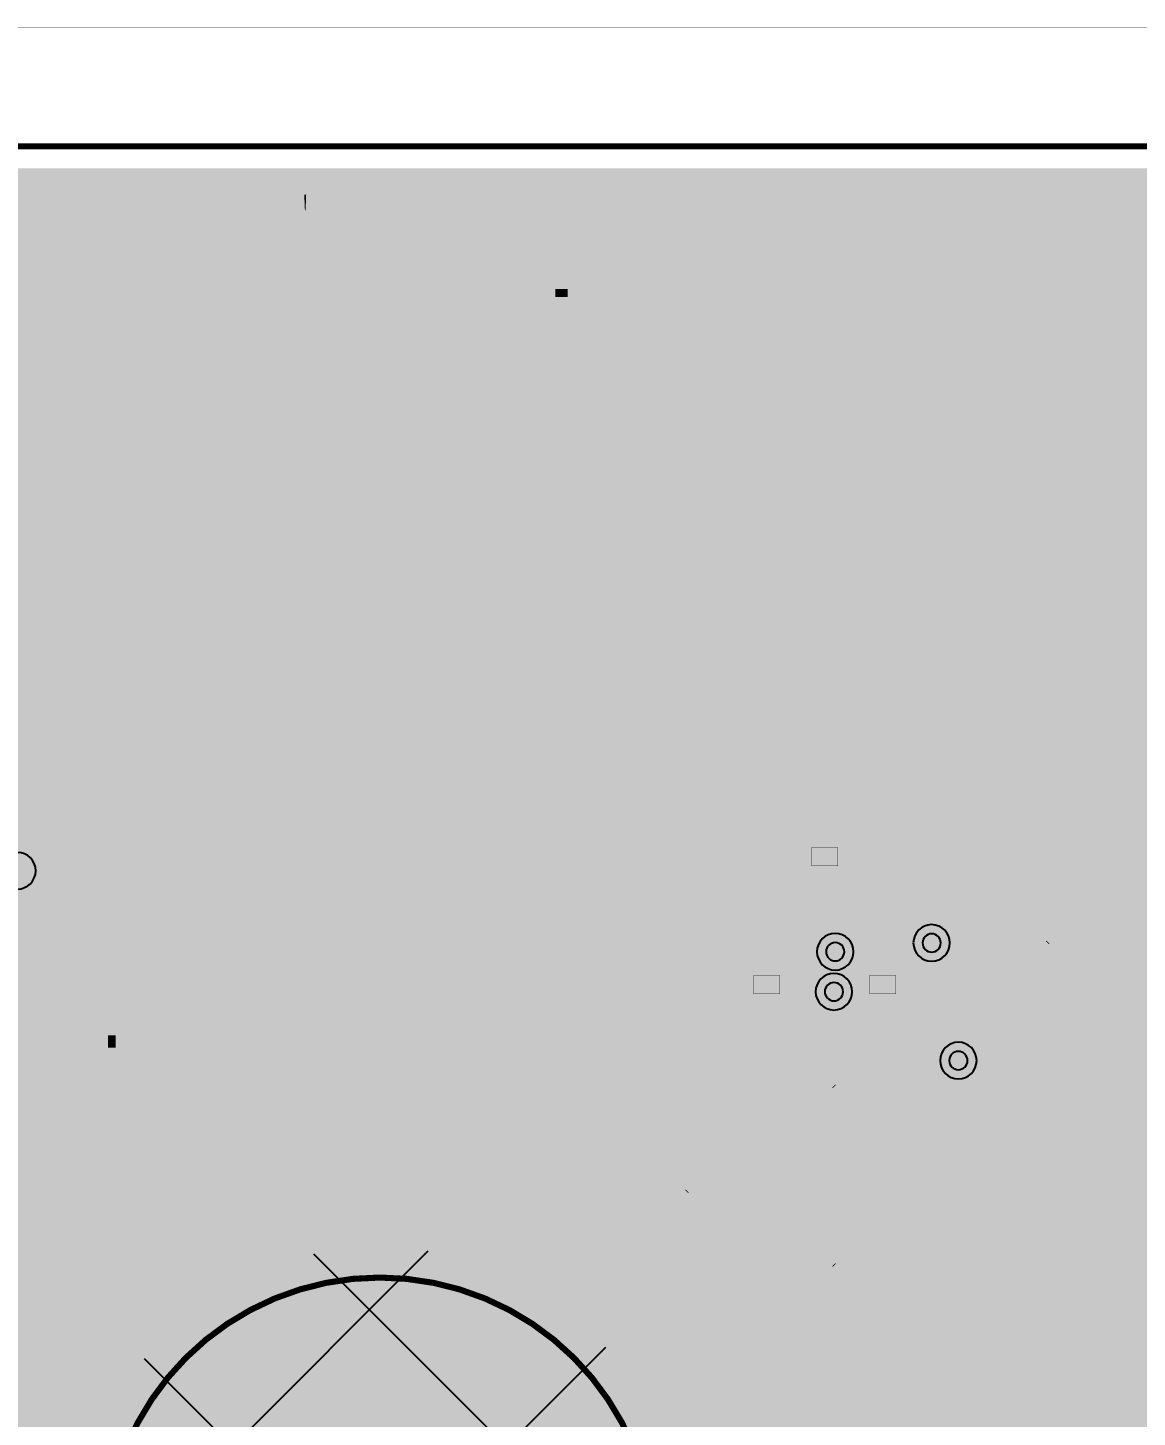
# Model space of a CAD drawing. Header units: millimetres. Extents: x -2 to 135, y -2 to 106.
# Drawn here: x 43.79 to 61.98, y 79.06 to 101.84 of the extents above; entities that cross this region are included whole.
import ezdxf

# ---------------------------------------------------------------- set-up
doc = ezdxf.new("R2010")
doc.units = ezdxf.units.MM
doc.header["$MEASUREMENT"] = 0
for name, color, linetype, true_color in [('Board-Outline-Layer', 7, 'Continuous', 0xff00ff), ('Bottom-Layer', 7, 'Continuous', 0x0000ff), ('Bottom-Paste-Mask-Layer', 7, 'Continuous', 0x800000), ('Bottom-Solder-Mask-Layer', 7, 'Continuous', 0xaa00ff), ('Custom2', 7, 'Continuous', 0x6969e9), ('Document-Layer', 7, 'Continuous', 0x6464ff), ('Hole-Layer', 7, 'Continuous', 0x222222), ('Multi-Layer', 7, 'Continuous', 0xc0c0c0), ('Pin-Soldering-Layer', 7, 'Continuous', 0xcc9999), ('Top-Layer', 7, 'Continuous', 0xff0000), ('Top-Paste-Mask-Layer', 7, 'Continuous', 0x808080), ('Top-Silkscreen-Layer', 7, 'Continuous', 0xffcc00), ('Top-Solder-Mask-Layer', 7, 'Continuous', 0x800080)]:
    doc.layers.add(name, color=color, linetype=linetype, true_color=true_color)

msp = doc.modelspace()

# ---------------------------------------------------------------- hatches: boundary and pattern name
at = {"layer": 'Bottom-Layer'}
for points in [[(126.424, 0.358), (41.676, 0.358), (42.32, 1.129), (42.801, 2.011), (43.099, 2.97), (43.204, 3.969), (43.111, 4.969), (42.825, 5.932), (42.355, 6.82), (41.72, 7.598), (40.945, 8.237), (40.06, 8.713), (39.1, 9.005), (38.1, 9.104), (37.101, 9.005), (36.14, 8.713), (35.255, 8.237), (34.48, 7.598), (33.845, 6.82), (33.376, 5.932), (33.089, 4.969), (32.996, 3.969), (33.101, 2.97), (33.399, 2.011), (33.88, 1.129), (34.524, 0.358), (0.358, 0.358), (0.358, 99.542), (34.524, 99.542), (33.88, 98.771), (33.399, 97.889), (33.101, 96.93), (32.996, 95.931), (33.089, 94.931), (33.376, 93.968), (33.845, 93.081), (34.48, 92.302), (35.255, 91.663), (36.14, 91.188), (37.101, 90.895), (38.1, 90.796), (39.1, 90.895), (40.06, 91.188), (40.945, 91.663), (41.72, 92.302), (42.355, 93.081), (42.825, 93.968), (43.111, 94.931), (43.204, 95.931), (43.099, 96.93), (42.801, 97.889), (42.32, 98.771), (41.676, 99.542), (126.424, 99.542), (125.779, 98.77), (125.298, 97.886), (125, 96.924), (124.896, 95.923), (124.991, 94.922), (125.28, 93.958), (125.753, 93.069), (126.391, 92.291), (127.169, 91.653), (128.058, 91.18), (129.022, 90.891), (130.023, 90.796), (131.024, 90.9), (131.986, 91.198), (132.87, 91.679), (133.642, 92.324), (133.642, 7.576), (132.87, 8.221), (131.986, 8.702), (131.025, 9), (130.024, 9.104), (129.022, 9.009), (128.058, 8.72), (127.169, 8.247), (126.391, 7.609), (125.753, 6.831), (125.28, 5.943), (124.991, 4.979), (124.896, 3.977), (125, 2.976), (125.298, 2.015), (125.779, 1.131)], [(55.429, 95.658), (55.429, 96.158), (55.345, 96.582), (55.105, 96.942), (54.745, 97.182), (54.321, 97.266), (53.897, 97.182), (53.537, 96.942), (53.297, 96.582), (53.213, 96.158), (53.213, 95.658), (53.297, 95.234), (53.537, 94.875), (53.897, 94.634), (54.321, 94.55), (54.745, 94.634), (55.105, 94.875), (55.345, 95.234)], [(56.111, 97.266), (55.932, 97.218), (55.801, 97.087), (55.753, 96.908), (55.753, 94.908), (55.801, 94.729), (55.932, 94.598), (56.111, 94.55), (57.611, 94.55), (57.79, 94.598), (57.921, 94.729), (57.969, 94.908), (57.969, 96.908), (57.921, 97.087), (57.79, 97.218), (57.611, 97.266)], [(51.031, 96.158), (51.105, 96.484), (51.313, 96.744), (51.614, 96.889), (51.948, 96.889), (52.249, 96.744), (52.457, 96.484), (52.531, 96.158), (52.531, 95.658), (52.457, 95.333), (52.249, 95.072), (51.948, 94.927), (51.614, 94.927), (51.313, 95.072), (51.105, 95.333), (51.031, 95.658)], [(53.571, 96.158), (53.645, 96.484), (53.853, 96.744), (54.154, 96.889), (54.488, 96.889), (54.789, 96.744), (54.997, 96.484), (55.071, 96.158), (55.071, 95.658), (54.997, 95.333), (54.789, 95.072), (54.488, 94.927), (54.154, 94.927), (53.853, 95.072), (53.645, 95.333), (53.571, 95.658)], [(57.611, 96.908), (57.611, 94.908), (56.111, 94.908), (56.111, 96.908)], [(57.989, 36.654), (57.718, 36.267), (57.596, 35.812), (57.637, 35.342), (57.837, 34.914), (58.17, 34.581), (58.598, 34.382), (59.067, 34.34), (59.523, 34.463), (59.909, 34.733), (61.439, 36.263), (61.655, 36.544), (61.791, 36.872), (61.837, 37.223), (61.837, 82.103), (72.925, 93.19), (85.315, 93.19), (86.589, 91.916), (86.589, 91.452), (86.656, 91.032), (86.849, 90.654), (87.149, 90.353), (87.528, 90.16), (87.947, 90.094), (90.717, 90.094), (91.182, 90.176), (91.59, 90.412), (91.894, 90.773), (92.055, 91.216), (92.055, 91.688), (91.894, 92.131), (91.59, 92.492), (91.182, 92.728), (90.717, 92.81), (89.264, 92.81), (89.129, 93.149), (88.908, 93.439), (86.838, 95.509), (86.557, 95.725), (86.229, 95.86), (85.878, 95.906), (72.362, 95.906), (72.011, 95.86), (71.683, 95.725), (71.402, 95.509), (59.519, 83.626), (59.303, 83.344), (59.167, 83.017), (59.121, 82.665), (59.121, 37.786)], [(3.56, 74.657), (3.514, 74.613), (3.468, 74.575), (3.422, 74.541), (3.377, 74.513), (3.335, 74.491), (3.299, 74.478), (3.271, 74.471), (3.236, 74.468), (2.751, 74.468), (2.327, 74.384), (1.968, 74.143), (1.727, 73.784), (1.643, 73.36), (1.727, 72.936), (1.968, 72.576), (2.327, 72.336), (2.751, 72.252), (3.242, 72.252), (3.247, 72.251), (4.69, 70.809), (4.756, 70.493), (4.964, 70.247), (5.264, 70.129), (5.584, 70.168), (5.848, 70.354), (5.991, 70.644), (5.979, 70.966), (5.816, 71.244), (5.781, 71.292), (5.742, 71.336), (4.402, 72.676), (4.367, 72.715), (4.34, 72.755), (4.317, 72.801), (4.299, 72.849), (4.288, 72.893), (4.283, 72.937), (4.283, 72.944), (4.285, 72.954), (4.286, 72.961), (4.29, 72.975), (4.357, 73.289), (4.331, 73.61), (4.326, 73.644), (4.326, 73.68), (4.333, 73.73), (4.347, 73.786), (4.367, 73.842), (4.39, 73.89), (4.411, 73.925), (4.436, 73.955), (5.691, 75.21), (5.812, 75.391), (5.854, 75.604), (5.854, 79.205), (5.951, 79.482), (5.917, 79.773), (5.76, 80.021), (6.349, 79.846), (6.882, 79.54), (7.329, 79.119), (7.668, 78.606), (7.878, 78.028), (7.949, 77.418), (7.949, 72.242), (7.855, 71.311), (7.576, 70.419), (7.124, 69.6), (3.809, 69.6), (3.487, 69.537), (3.212, 69.358), (2.849, 69.111), (2.437, 68.957), (2.001, 68.905), (1.822, 68.857), (1.691, 68.726), (1.643, 68.547), (1.643, 67.047), (1.691, 66.868), (1.822, 66.737), (2.001, 66.689), (4.001, 66.689), (4.18, 66.737), (4.311, 66.868), (4.359, 67.047), (4.359, 67.166), (4.374, 67.526), (4.419, 67.884), (28.101, 67.884), (28.473, 67.165), (28.688, 66.384), (28.535, 66.063), (28.491, 65.709), (28.562, 65.36), (28.74, 65.051), (28.74, 60.928), (21.868, 54.055), (21.555, 53.976), (21.277, 53.81), (20.14, 53.81), (19.811, 53.996), (19.439, 54.06), (19.066, 53.996), (18.737, 53.81), (17.6, 53.81), (17.236, 54.008), (16.824, 54.058), (16.424, 53.954), (16.089, 53.709), (15.868, 53.359), (15.79, 52.952), (15.868, 52.545), (16.089, 52.195), (16.424, 51.951), (16.824, 51.847), (17.236, 51.897), (17.6, 52.094), (18.737, 52.094), (19.066, 51.909), (19.439, 51.844), (19.811, 51.909), (20.14, 52.094), (21.277, 52.094), (21.624, 51.902), (22.016, 51.845), (22.403, 51.928), (22.736, 52.143), (22.972, 52.461), (23.081, 52.841), (23.438, 53.198), (23.422, 52.792), (23.553, 52.408), (23.814, 52.097), (24.17, 51.9), (24.572, 51.845), (24.967, 51.939), (25.302, 52.169), (25.532, 52.504), (25.625, 52.899), (25.57, 53.301), (25.374, 53.657), (25.063, 53.918), (24.678, 54.049), (24.273, 54.033), (30.205, 59.965), (30.391, 60.244), (30.457, 60.572), (30.457, 65.051), (30.661, 65.437), (30.7, 65.871), (31.222, 66.273), (31.81, 66.571), (32.443, 66.753), (33.099, 66.815), (54.378, 66.815), (55.309, 66.721), (56.201, 66.442), (57.02, 65.99), (57.02, 38.295), (57.105, 37.922), (57.343, 37.624), (57.687, 37.458), (58.069, 37.458), (58.413, 37.624), (58.651, 37.922), (58.736, 38.295), (58.736, 83.381), (59.509, 84.154), (59.615, 84.221), (59.709, 84.302), (65.88, 90.473), (66.083, 90.797), (66.126, 91.176), (66, 91.537), (65.73, 91.807), (65.369, 91.933), (64.99, 91.89), (64.666, 91.687), (58.644, 85.665), (58.539, 85.598), (58.444, 85.516), (57.271, 84.343), (57.085, 84.065), (57.02, 83.736), (57.02, 69.356), (56.201, 68.904), (55.309, 68.625), (54.378, 68.531), (32.806, 68.531), (31.527, 68.629), (30.278, 68.918), (29.088, 69.394), (28.827, 69.547), (28.53, 69.6), (10.491, 69.6), (10.039, 70.419), (9.76, 71.311), (9.666, 72.242), (9.666, 77.441), (9.765, 78.157), (10.054, 78.82), (10.512, 79.379), (11.105, 79.793), (11.787, 80.031), (12.163, 79.95), (12.528, 79.833), (12.59, 79.815), (12.654, 79.809), (14.654, 79.809), (14.833, 79.857), (14.965, 79.989), (15.012, 80.168), (15.012, 81.668), (14.965, 81.847), (14.833, 81.978), (14.654, 82.026), (12.654, 82.026), (12.601, 82.022), (12.549, 82.01), (12.185, 81.913), (11.815, 81.846), (11.125, 82.079), (10.524, 82.492), (10.06, 83.053), (9.766, 83.719), (9.666, 84.441), (9.666, 88.346), (9.6, 88.674), (9.414, 88.952), (4.806, 93.561), (4.562, 93.976), (4.411, 94.434), (4.359, 94.913), (4.311, 95.092), (4.18, 95.223), (4.001, 95.271), (2.001, 95.271), (1.822, 95.223), (1.691, 95.092), (1.643, 94.913), (1.643, 93.413), (1.691, 93.234), (1.822, 93.103), (2.001, 93.055), (2.597, 92.972), (3.149, 92.731), (2.751, 92.731), (2.327, 92.647), (1.968, 92.407), (1.727, 92.047), (1.643, 91.623), (1.727, 91.199), (1.968, 90.839), (2.327, 90.599), (2.751, 90.515), (3.251, 90.515), (3.666, 90.595), (4.02, 90.825), (4.263, 91.17), (4.359, 91.581), (7.949, 87.99), (7.949, 84.418), (7.863, 83.749), (7.611, 83.123), (7.208, 82.582), (6.681, 82.161), (6.064, 81.887), (5.398, 81.778), (4.758, 81.858), (4.145, 82.058), (4.074, 82.08), (4.001, 82.088), (2.001, 82.088), (1.822, 82.04), (1.691, 81.909), (1.643, 81.73), (1.643, 80.23), (1.691, 80.051), (1.822, 79.92), (2.001, 79.872), (4.001, 79.872), (4.046, 79.875), (4.09, 79.883), (4.459, 79.964), (4.832, 80.021), (4.676, 79.773), (4.642, 79.482), (4.738, 79.205), (4.738, 75.835), (4.138, 75.235), (4.318, 75.599), (4.354, 76.004), (4.242, 76.395), (3.997, 76.72), (3.651, 76.933), (3.251, 77.008), (2.751, 77.008), (2.327, 76.924), (1.968, 76.683), (1.727, 76.324), (1.643, 75.9), (1.727, 75.476), (1.968, 75.116), (2.327, 74.876), (2.751, 74.792), (3.251, 74.792), (3.602, 74.849), (3.916, 75.013)], [(45.76, 88.432), (47.76, 88.432), (47.939, 88.48), (48.07, 88.611), (48.118, 88.79), (48.118, 90.29), (48.07, 90.469), (47.939, 90.6), (47.76, 90.648), (45.76, 90.648), (45.581, 90.6), (45.45, 90.469), (45.402, 90.29), (45.402, 88.79), (45.45, 88.611), (45.581, 88.48)], [(45.76, 90.29), (47.76, 90.29), (47.76, 88.79), (45.76, 88.79)], [(47.01, 88.108), (46.51, 88.108), (46.086, 88.024), (45.726, 87.784), (45.486, 87.424), (45.402, 87), (45.486, 86.576), (45.726, 86.217), (46.086, 85.976), (46.51, 85.892), (47.01, 85.892), (47.434, 85.976), (47.794, 86.217), (48.034, 86.576), (48.118, 87), (48.034, 87.424), (47.794, 87.784), (47.434, 88.024)], [(46.51, 86.25), (46.185, 86.325), (45.924, 86.533), (45.779, 86.833), (45.779, 87.167), (45.924, 87.468), (46.185, 87.676), (46.51, 87.75), (47.01, 87.75), (47.335, 87.676), (47.596, 87.468), (47.741, 87.167), (47.741, 86.833), (47.596, 86.533), (47.335, 86.325), (47.01, 86.25)], [(46.51, 83.71), (46.185, 83.784), (45.924, 83.993), (45.779, 84.293), (45.779, 84.627), (45.924, 84.928), (46.185, 85.136), (46.51, 85.21), (47.01, 85.21), (47.335, 85.136), (47.596, 84.928), (47.741, 84.627), (47.741, 84.293), (47.596, 83.993), (47.335, 83.784), (47.01, 83.71)], [(54.669, 76.851), (54.571, 77.847), (54.281, 78.804), (53.809, 79.687), (53.174, 80.46), (52.401, 81.095), (51.518, 81.567), (50.561, 81.857), (49.565, 81.955), (48.569, 81.857), (47.612, 81.567), (46.729, 81.095), (45.956, 80.46), (45.321, 79.687), (44.849, 78.804), (44.559, 77.847), (44.461, 76.851), (44.559, 75.855), (44.849, 74.898), (45.321, 74.015), (45.956, 73.242), (46.729, 72.607), (47.612, 72.135), (48.569, 71.845), (49.565, 71.747), (50.561, 71.845), (51.518, 72.135), (52.401, 72.607), (53.174, 73.242), (53.809, 74.015), (54.281, 74.898), (54.571, 75.855)]]:
    msp.add_hatch(color=256, dxfattribs=at).paths.add_polyline_path(points)
at = {"layer": 'Bottom-Paste-Mask-Layer'}
for points in [[(51.031, 96.158), (51.105, 96.484), (51.313, 96.744), (51.614, 96.889), (51.948, 96.889), (52.249, 96.744), (52.457, 96.484), (52.531, 96.158), (52.531, 95.658), (52.457, 95.333), (52.249, 95.072), (51.948, 94.927), (51.614, 94.927), (51.313, 95.072), (51.105, 95.333), (51.031, 95.658)], [(53.571, 96.158), (53.645, 96.484), (53.853, 96.744), (54.154, 96.889), (54.488, 96.889), (54.789, 96.744), (54.997, 96.484), (55.071, 96.158), (55.071, 95.658), (54.997, 95.333), (54.789, 95.072), (54.488, 94.927), (54.154, 94.927), (53.853, 95.072), (53.645, 95.333), (53.571, 95.658)], [(57.611, 96.908), (57.611, 94.908), (56.111, 94.908), (56.111, 96.908)], [(45.76, 90.29), (47.76, 90.29), (47.76, 88.79), (45.76, 88.79)], [(46.51, 86.25), (46.185, 86.325), (45.924, 86.533), (45.779, 86.833), (45.779, 87.167), (45.924, 87.468), (46.185, 87.676), (46.51, 87.75), (47.01, 87.75), (47.335, 87.676), (47.596, 87.468), (47.741, 87.167), (47.741, 86.833), (47.596, 86.533), (47.335, 86.325), (47.01, 86.25)], [(46.51, 83.71), (46.185, 83.784), (45.924, 83.993), (45.779, 84.293), (45.779, 84.627), (45.924, 84.928), (46.185, 85.136), (46.51, 85.21), (47.01, 85.21), (47.335, 85.136), (47.596, 84.928), (47.741, 84.627), (47.741, 84.293), (47.596, 83.993), (47.335, 83.784), (47.01, 83.71)]]:
    msp.add_hatch(color=256, dxfattribs=at).paths.add_polyline_path(points)
at = {"layer": 'Bottom-Solder-Mask-Layer'}
for points in [[(50.98, 96.158), (51.059, 96.506), (51.282, 96.784), (51.603, 96.939), (51.959, 96.939), (52.28, 96.784), (52.503, 96.506), (52.582, 96.158), (52.582, 95.658), (52.503, 95.311), (52.28, 95.032), (51.959, 94.877), (51.603, 94.877), (51.282, 95.032), (51.059, 95.311), (50.98, 95.658)], [(53.52, 96.158), (53.599, 96.506), (53.822, 96.784), (54.143, 96.939), (54.499, 96.939), (54.82, 96.784), (55.043, 96.506), (55.122, 96.158), (55.122, 95.658), (55.043, 95.311), (54.82, 95.032), (54.499, 94.877), (54.143, 94.877), (53.822, 95.032), (53.599, 95.311), (53.52, 95.658)], [(57.662, 96.959), (57.662, 94.857), (56.06, 94.857), (56.06, 96.959)], [(45.709, 90.341), (47.811, 90.341), (47.811, 88.739), (45.709, 88.739)], [(46.51, 86.199), (46.162, 86.279), (45.884, 86.501), (45.729, 86.822), (45.729, 87.178), (45.884, 87.5), (46.162, 87.722), (46.51, 87.801), (47.01, 87.801), (47.357, 87.722), (47.636, 87.5), (47.791, 87.178), (47.791, 86.822), (47.636, 86.501), (47.357, 86.279), (47.01, 86.199)], [(46.51, 83.659), (46.162, 83.739), (45.884, 83.961), (45.729, 84.282), (45.729, 84.638), (45.884, 84.96), (46.162, 85.182), (46.51, 85.261), (47.01, 85.261), (47.357, 85.182), (47.636, 84.96), (47.791, 84.638), (47.791, 84.282), (47.636, 83.961), (47.357, 83.739), (47.01, 83.659)]]:
    msp.add_hatch(color=256, dxfattribs=at).paths.add_polyline_path(points)
at = {"layer": 'Hole-Layer'}
for points in [[(51.331, 95.908, 1), (52.231, 95.908, 1)], [(53.871, 95.908, 1), (54.771, 95.908, 1)], [(56.411, 95.908, 1), (57.311, 95.908, 1)], [(46.31, 89.54, 1), (47.21, 89.54, 1)], [(46.31, 87, 1), (47.21, 87, 1)], [(46.31, 84.46, 1), (47.21, 84.46, 1)]]:
    msp.add_hatch(color=256, dxfattribs=at).paths.add_polyline_path(points)
at = {"layer": 'Multi-Layer'}
for points in [[(51.031, 96.158), (51.105, 96.484), (51.313, 96.744), (51.614, 96.889), (51.948, 96.889), (52.249, 96.744), (52.457, 96.484), (52.531, 96.158), (52.531, 95.658), (52.457, 95.333), (52.249, 95.072), (51.948, 94.927), (51.614, 94.927), (51.313, 95.072), (51.105, 95.333), (51.031, 95.658)], [(51.031, 96.158), (51.105, 96.484), (51.313, 96.744), (51.614, 96.889), (51.948, 96.889), (52.249, 96.744), (52.457, 96.484), (52.531, 96.158), (52.531, 95.658), (52.457, 95.333), (52.249, 95.072), (51.948, 94.927), (51.614, 94.927), (51.313, 95.072), (51.105, 95.333), (51.031, 95.658)], [(51.031, 96.158), (51.105, 96.484), (51.313, 96.744), (51.614, 96.889), (51.948, 96.889), (52.249, 96.744), (52.457, 96.484), (52.531, 96.158), (52.531, 95.658), (52.457, 95.333), (52.249, 95.072), (51.948, 94.927), (51.614, 94.927), (51.313, 95.072), (51.105, 95.333), (51.031, 95.658)], [(53.571, 96.158), (53.645, 96.484), (53.853, 96.744), (54.154, 96.889), (54.488, 96.889), (54.789, 96.744), (54.997, 96.484), (55.071, 96.158), (55.071, 95.658), (54.997, 95.333), (54.789, 95.072), (54.488, 94.927), (54.154, 94.927), (53.853, 95.072), (53.645, 95.333), (53.571, 95.658)], [(53.571, 96.158), (53.645, 96.484), (53.853, 96.744), (54.154, 96.889), (54.488, 96.889), (54.789, 96.744), (54.997, 96.484), (55.071, 96.158), (55.071, 95.658), (54.997, 95.333), (54.789, 95.072), (54.488, 94.927), (54.154, 94.927), (53.853, 95.072), (53.645, 95.333), (53.571, 95.658)], [(53.571, 96.158), (53.645, 96.484), (53.853, 96.744), (54.154, 96.889), (54.488, 96.889), (54.789, 96.744), (54.997, 96.484), (55.071, 96.158), (55.071, 95.658), (54.997, 95.333), (54.789, 95.072), (54.488, 94.927), (54.154, 94.927), (53.853, 95.072), (53.645, 95.333), (53.571, 95.658)], [(57.611, 96.908), (57.611, 94.908), (56.111, 94.908), (56.111, 96.908)], [(57.611, 96.908), (57.611, 94.908), (56.111, 94.908), (56.111, 96.908)], [(57.611, 96.908), (57.611, 94.908), (56.111, 94.908), (56.111, 96.908)], [(45.76, 90.29), (47.76, 90.29), (47.76, 88.79), (45.76, 88.79)], [(45.76, 90.29), (47.76, 90.29), (47.76, 88.79), (45.76, 88.79)], [(45.76, 90.29), (47.76, 90.29), (47.76, 88.79), (45.76, 88.79)], [(46.51, 86.25), (46.185, 86.325), (45.924, 86.533), (45.779, 86.833), (45.779, 87.167), (45.924, 87.468), (46.185, 87.676), (46.51, 87.75), (47.01, 87.75), (47.335, 87.676), (47.596, 87.468), (47.741, 87.167), (47.741, 86.833), (47.596, 86.533), (47.335, 86.325), (47.01, 86.25)], [(46.51, 86.25), (46.185, 86.325), (45.924, 86.533), (45.779, 86.833), (45.779, 87.167), (45.924, 87.468), (46.185, 87.676), (46.51, 87.75), (47.01, 87.75), (47.335, 87.676), (47.596, 87.468), (47.741, 87.167), (47.741, 86.833), (47.596, 86.533), (47.335, 86.325), (47.01, 86.25)], [(46.51, 86.25), (46.185, 86.325), (45.924, 86.533), (45.779, 86.833), (45.779, 87.167), (45.924, 87.468), (46.185, 87.676), (46.51, 87.75), (47.01, 87.75), (47.335, 87.676), (47.596, 87.468), (47.741, 87.167), (47.741, 86.833), (47.596, 86.533), (47.335, 86.325), (47.01, 86.25)], [(46.51, 83.71), (46.185, 83.784), (45.924, 83.993), (45.779, 84.293), (45.779, 84.627), (45.924, 84.928), (46.185, 85.136), (46.51, 85.21), (47.01, 85.21), (47.335, 85.136), (47.596, 84.928), (47.741, 84.627), (47.741, 84.293), (47.596, 83.993), (47.335, 83.784), (47.01, 83.71)], [(46.51, 83.71), (46.185, 83.784), (45.924, 83.993), (45.779, 84.293), (45.779, 84.627), (45.924, 84.928), (46.185, 85.136), (46.51, 85.21), (47.01, 85.21), (47.335, 85.136), (47.596, 84.928), (47.741, 84.627), (47.741, 84.293), (47.596, 83.993), (47.335, 83.784), (47.01, 83.71)], [(46.51, 83.71), (46.185, 83.784), (45.924, 83.993), (45.779, 84.293), (45.779, 84.627), (45.924, 84.928), (46.185, 85.136), (46.51, 85.21), (47.01, 85.21), (47.335, 85.136), (47.596, 84.928), (47.741, 84.627), (47.741, 84.293), (47.596, 83.993), (47.335, 83.784), (47.01, 83.71)]]:
    msp.add_hatch(color=256, dxfattribs=at).paths.add_polyline_path(points)
h = msp.add_hatch(dxfattribs=at)
h.set_pattern_fill('ANSI37', color=256, style=0)
h.set_pattern_definition([(45, (0, 0), (-2.24506, 2.24506), []), (135, (0, 0), (-2.24506, -2.24506), [])])
h.paths.add_polyline_path([(44.565, 76.851, 1), (54.565, 76.851, 1)])
at = {"layer": 'Pin-Soldering-Layer'}
for points in [[(56.643, 88.404), (57.073, 88.404), (57.073, 88.104), (56.643, 88.104)], [(55.693, 86.304), (56.123, 86.304), (56.123, 86.004), (55.693, 86.004)], [(57.593, 86.304), (58.023, 86.304), (58.023, 86.004), (57.593, 86.004)]]:
    msp.add_hatch(color=256, dxfattribs=at).paths.add_polyline_path(points)
at = {"layer": 'Top-Layer'}
for points in [[(126.424, 0.358), (41.676, 0.358), (42.32, 1.129), (42.801, 2.011), (43.099, 2.97), (43.204, 3.969), (43.111, 4.969), (42.825, 5.932), (42.355, 6.82), (41.72, 7.598), (40.945, 8.237), (40.06, 8.713), (39.1, 9.005), (38.1, 9.104), (37.101, 9.005), (36.14, 8.713), (35.255, 8.237), (34.48, 7.598), (33.845, 6.82), (33.376, 5.932), (33.089, 4.969), (32.996, 3.969), (33.101, 2.97), (33.399, 2.011), (33.88, 1.129), (34.524, 0.358), (0.358, 0.358), (0.358, 99.542), (34.524, 99.542), (33.88, 98.771), (33.399, 97.889), (33.101, 96.93), (32.996, 95.931), (33.089, 94.931), (33.376, 93.968), (33.845, 93.081), (34.48, 92.302), (35.255, 91.663), (36.14, 91.188), (37.101, 90.895), (38.1, 90.796), (39.1, 90.895), (40.06, 91.188), (40.945, 91.663), (41.72, 92.302), (42.355, 93.081), (42.825, 93.968), (43.111, 94.931), (43.204, 95.931), (43.099, 96.93), (42.801, 97.889), (42.32, 98.771), (41.676, 99.542), (126.424, 99.542), (125.779, 98.77), (125.298, 97.886), (125, 96.924), (124.896, 95.923), (124.991, 94.922), (125.28, 93.958), (125.753, 93.069), (126.391, 92.291), (127.169, 91.653), (128.058, 91.18), (129.022, 90.891), (130.023, 90.796), (131.024, 90.9), (131.986, 91.198), (132.87, 91.679), (133.642, 92.324), (133.642, 7.576), (132.87, 8.221), (131.986, 8.702), (131.025, 9), (130.024, 9.104), (129.022, 9.009), (128.058, 8.72), (127.169, 8.247), (126.391, 7.609), (125.753, 6.831), (125.28, 5.943), (124.991, 4.979), (124.896, 3.977), (125, 2.976), (125.298, 2.015), (125.779, 1.131)], [(69.411, 72), (69.582, 72.3), (69.578, 72.646), (69.398, 72.942), (69.093, 73.106), (59.854, 82.346), (59.673, 82.467), (59.459, 82.509), (58.911, 82.509), (58.774, 82.534), (58.654, 82.606), (58.524, 82.789), (58.311, 82.859), (57.311, 82.859), (57.143, 82.817), (57.014, 82.701), (56.954, 82.859), (56.91, 83.022), (56.954, 83.185), (57.014, 83.343), (57.143, 83.227), (57.311, 83.185), (58.311, 83.185), (58.514, 83.248), (58.645, 83.414), (58.822, 83.759), (59.066, 84.061), (59.257, 84.251), (59.314, 84.299), (59.337, 84.315), (59.36, 84.328), (59.517, 84.444), (59.632, 84.6), (59.646, 84.623), (59.662, 84.646), (59.709, 84.703), (59.959, 84.953), (60.296, 85.129), (60.672, 85.189), (60.851, 85.237), (60.982, 85.368), (61.03, 85.547), (61.03, 86.547), (60.987, 86.718), (60.868, 86.847), (60.987, 86.977), (61.03, 87.147), (61.03, 88.147), (60.982, 88.326), (60.851, 88.457), (60.672, 88.505), (60.321, 88.555), (59.997, 88.7), (59.796, 88.821), (59.565, 88.862), (58.108, 88.862), (57.817, 88.903), (57.549, 89.023), (57.527, 89.376), (57.519, 89.729), (57.519, 94.008), (57.6, 94.351), (57.825, 94.621), (57.931, 94.748), (57.969, 94.908), (57.969, 96.908), (57.921, 97.087), (57.79, 97.218), (57.611, 97.266), (56.111, 97.266), (55.932, 97.218), (55.801, 97.087), (55.753, 96.908), (55.753, 94.908), (55.791, 94.748), (55.897, 94.621), (56.122, 94.351), (56.203, 94.008), (56.203, 89.729), (56.194, 89.376), (56.169, 89.025), (55.9, 88.904), (55.608, 88.862), (55.053, 88.862), (54.801, 88.812), (54.588, 88.67), (53.741, 87.823), (53.598, 87.609), (53.548, 87.357), (53.548, 84.967), (53.497, 84.596), (53.349, 84.252), (53.311, 84.163), (53.298, 84.067), (53.298, 83.067), (53.341, 82.897), (53.46, 82.767), (53.441, 82.753), (53.422, 82.738), (53.381, 82.707), (53.337, 82.68), (51.039, 84.978), (51.039, 87.816), (50.989, 88.068), (50.846, 88.282), (49.122, 90.006), (48.909, 90.148), (48.657, 90.198), (48.316, 90.279), (48.047, 90.504), (47.921, 90.61), (47.76, 90.648), (45.76, 90.648), (45.581, 90.6), (45.45, 90.469), (45.402, 90.29), (45.402, 88.79), (45.45, 88.611), (45.581, 88.48), (45.76, 88.432), (47.76, 88.432), (47.921, 88.47), (48.047, 88.577), (48.214, 88.74), (48.422, 88.845), (49.723, 87.544), (49.723, 84.705), (49.773, 84.453), (49.916, 84.24), (52.654, 81.502), (52.867, 81.359), (53.119, 81.309), (53.281, 81.28), (53.422, 81.196), (53.531, 81.131), (53.656, 81.109), (53.999, 81.109), (54.21, 81.076), (54.402, 80.982), (55.306, 80.077), (55.487, 79.956), (55.701, 79.914), (57.266, 79.914), (57.48, 79.956), (57.661, 80.077), (58.206, 80.622), (58.327, 80.803), (58.369, 81.017), (58.377, 81.04), (58.398, 81.054), (58.558, 81.141), (58.654, 81.297), (58.774, 81.368), (58.911, 81.393), (59.228, 81.393), (68.304, 72.317), (68.468, 72.012), (68.764, 71.832), (69.11, 71.828)], [(55.429, 95.658), (55.429, 96.158), (55.345, 96.582), (55.105, 96.942), (54.745, 97.182), (54.321, 97.266), (53.897, 97.182), (53.537, 96.942), (53.297, 96.582), (53.213, 96.158), (53.213, 95.658), (53.297, 95.234), (53.537, 94.875), (53.897, 94.634), (54.321, 94.55), (54.745, 94.634), (55.105, 94.875), (55.345, 95.234)], [(51.031, 96.158), (51.105, 96.484), (51.313, 96.744), (51.614, 96.889), (51.948, 96.889), (52.249, 96.744), (52.457, 96.484), (52.531, 96.158), (52.531, 95.658), (52.457, 95.333), (52.249, 95.072), (51.948, 94.927), (51.614, 94.927), (51.313, 95.072), (51.105, 95.333), (51.031, 95.658)], [(53.571, 96.158), (53.645, 96.484), (53.853, 96.744), (54.154, 96.889), (54.488, 96.889), (54.789, 96.744), (54.997, 96.484), (55.071, 96.158), (55.071, 95.658), (54.997, 95.333), (54.789, 95.072), (54.488, 94.927), (54.154, 94.927), (53.853, 95.072), (53.645, 95.333), (53.571, 95.658)], [(57.611, 96.908), (57.611, 94.908), (56.111, 94.908), (56.111, 96.908)], [(45.76, 90.29), (47.76, 90.29), (47.76, 88.79), (45.76, 88.79)], [(56.508, 88.829), (57.208, 88.829), (57.208, 87.579), (56.508, 87.579)], [(47.01, 88.108), (46.51, 88.108), (46.086, 88.024), (45.726, 87.784), (45.486, 87.424), (45.402, 87), (45.486, 86.576), (45.726, 86.217), (46.086, 85.976), (46.51, 85.892), (47.01, 85.892), (47.434, 85.976), (47.794, 86.217), (48.034, 86.576), (48.118, 87), (48.034, 87.424), (47.794, 87.784), (47.434, 88.024)], [(60.672, 87.147), (59.572, 87.147), (59.572, 88.147), (60.672, 88.147)], [(46.51, 86.25), (46.185, 86.325), (45.924, 86.533), (45.779, 86.833), (45.779, 87.167), (45.924, 87.468), (46.185, 87.676), (46.51, 87.75), (47.01, 87.75), (47.335, 87.676), (47.596, 87.468), (47.741, 87.167), (47.741, 86.833), (47.596, 86.533), (47.335, 86.325), (47.01, 86.25)], [(55.114, 82.467), (55.071, 82.638), (54.952, 82.767), (55.071, 82.897), (55.114, 83.067), (55.114, 84.067), (55.101, 84.163), (55.063, 84.252), (54.915, 84.596), (54.864, 84.967), (54.864, 87.085), (55.326, 87.546), (55.608, 87.546), (55.965, 87.484), (56.279, 87.304), (56.386, 87.242), (56.508, 87.221), (57.208, 87.221), (57.33, 87.242), (57.437, 87.304), (57.751, 87.484), (58.108, 87.546), (59.155, 87.546), (59.199, 87.349), (59.214, 87.147), (59.257, 86.977), (59.377, 86.847), (59.257, 86.718), (59.214, 86.547), (59.153, 86.171), (58.978, 85.834), (58.378, 85.234), (58.036, 85.061), (57.658, 85.001), (57.311, 85.001), (57.141, 84.958), (57.011, 84.839), (56.921, 84.934), (56.803, 84.989), (56.675, 85.15), (56.594, 85.338), (56.604, 85.439), (56.614, 85.54), (56.616, 85.559), (56.616, 85.579), (56.616, 86.829), (56.568, 87.008), (56.437, 87.139), (56.258, 87.187), (55.558, 87.187), (55.379, 87.139), (55.248, 87.008), (55.2, 86.829), (55.2, 85.579), (55.201, 85.559), (55.202, 85.54), (55.238, 85.11), (55.25, 84.679), (55.25, 84.396), (55.276, 84.212), (55.353, 84.043), (55.353, 83.543), (55.362, 83.465), (55.387, 83.391), (55.46, 83.21), (55.512, 83.022), (55.459, 82.834), (55.387, 82.653), (55.361, 82.579), (55.353, 82.501), (55.353, 81.61), (55.241, 81.721), (55.147, 81.913), (55.114, 82.124)], [(55.558, 86.829), (56.258, 86.829), (56.258, 85.579), (55.558, 85.579)], [(57.458, 86.829), (58.158, 86.829), (58.158, 85.579), (57.458, 85.579)], [(60.672, 85.547), (59.572, 85.547), (59.572, 86.547), (60.672, 86.547)], [(46.51, 83.71), (46.185, 83.784), (45.924, 83.993), (45.779, 84.293), (45.779, 84.627), (45.924, 84.928), (46.185, 85.136), (46.51, 85.21), (47.01, 85.21), (47.335, 85.136), (47.596, 84.928), (47.741, 84.627), (47.741, 84.293), (47.596, 83.993), (47.335, 83.784), (47.01, 83.71)], [(56.711, 84.643), (56.711, 83.543), (55.711, 83.543), (55.711, 84.643)], [(58.311, 84.643), (58.311, 83.543), (57.311, 83.543), (57.311, 84.643)], [(54.756, 83.067), (53.656, 83.067), (53.656, 84.067), (54.756, 84.067)], [(55.711, 81.401), (55.711, 82.501), (56.711, 82.501), (56.711, 81.401)], [(57.311, 81.401), (57.311, 82.501), (58.311, 82.501), (58.311, 81.401)], [(54.756, 81.467), (53.656, 81.467), (53.656, 82.467), (54.756, 82.467)], [(54.669, 76.851), (54.571, 77.847), (54.281, 78.804), (53.809, 79.687), (53.174, 80.46), (52.401, 81.095), (51.518, 81.567), (50.561, 81.857), (49.565, 81.955), (48.569, 81.857), (47.612, 81.567), (46.729, 81.095), (45.956, 80.46), (45.321, 79.687), (44.849, 78.804), (44.559, 77.847), (44.461, 76.851), (44.559, 75.855), (44.849, 74.898), (45.321, 74.015), (45.956, 73.242), (46.729, 72.607), (47.612, 72.135), (48.569, 71.845), (49.565, 71.747), (50.561, 71.845), (51.518, 72.135), (52.401, 72.607), (53.174, 73.242), (53.809, 74.015), (54.281, 74.898), (54.571, 75.855)]]:
    msp.add_hatch(color=256, dxfattribs=at).paths.add_polyline_path(points)
at = {"layer": 'Top-Paste-Mask-Layer'}
for points in [[(51.031, 96.158), (51.105, 96.484), (51.313, 96.744), (51.614, 96.889), (51.948, 96.889), (52.249, 96.744), (52.457, 96.484), (52.531, 96.158), (52.531, 95.658), (52.457, 95.333), (52.249, 95.072), (51.948, 94.927), (51.614, 94.927), (51.313, 95.072), (51.105, 95.333), (51.031, 95.658)], [(53.571, 96.158), (53.645, 96.484), (53.853, 96.744), (54.154, 96.889), (54.488, 96.889), (54.789, 96.744), (54.997, 96.484), (55.071, 96.158), (55.071, 95.658), (54.997, 95.333), (54.789, 95.072), (54.488, 94.927), (54.154, 94.927), (53.853, 95.072), (53.645, 95.333), (53.571, 95.658)], [(57.611, 96.908), (57.611, 94.908), (56.111, 94.908), (56.111, 96.908)], [(45.76, 90.29), (47.76, 90.29), (47.76, 88.79), (45.76, 88.79)], [(56.508, 88.829), (57.208, 88.829), (57.208, 87.579), (56.508, 87.579)], [(60.672, 87.147), (59.572, 87.147), (59.572, 88.147), (60.672, 88.147)], [(46.51, 86.25), (46.185, 86.325), (45.924, 86.533), (45.779, 86.833), (45.779, 87.167), (45.924, 87.468), (46.185, 87.676), (46.51, 87.75), (47.01, 87.75), (47.335, 87.676), (47.596, 87.468), (47.741, 87.167), (47.741, 86.833), (47.596, 86.533), (47.335, 86.325), (47.01, 86.25)], [(55.558, 86.829), (56.258, 86.829), (56.258, 85.579), (55.558, 85.579)], [(57.458, 86.829), (58.158, 86.829), (58.158, 85.579), (57.458, 85.579)], [(60.672, 85.547), (59.572, 85.547), (59.572, 86.547), (60.672, 86.547)], [(46.51, 83.71), (46.185, 83.784), (45.924, 83.993), (45.779, 84.293), (45.779, 84.627), (45.924, 84.928), (46.185, 85.136), (46.51, 85.21), (47.01, 85.21), (47.335, 85.136), (47.596, 84.928), (47.741, 84.627), (47.741, 84.293), (47.596, 83.993), (47.335, 83.784), (47.01, 83.71)], [(56.711, 84.643), (56.711, 83.543), (55.711, 83.543), (55.711, 84.643)], [(58.311, 84.643), (58.311, 83.543), (57.311, 83.543), (57.311, 84.643)], [(54.756, 83.067), (53.656, 83.067), (53.656, 84.067), (54.756, 84.067)], [(55.711, 81.401), (55.711, 82.501), (56.711, 82.501), (56.711, 81.401)], [(57.311, 81.401), (57.311, 82.501), (58.311, 82.501), (58.311, 81.401)], [(54.756, 81.467), (53.656, 81.467), (53.656, 82.467), (54.756, 82.467)]]:
    msp.add_hatch(color=256, dxfattribs=at).paths.add_polyline_path(points)
at = {"layer": 'Top-Solder-Mask-Layer'}
for points in [[(50.98, 96.158), (51.059, 96.506), (51.282, 96.784), (51.603, 96.939), (51.959, 96.939), (52.28, 96.784), (52.503, 96.506), (52.582, 96.158), (52.582, 95.658), (52.503, 95.311), (52.28, 95.032), (51.959, 94.877), (51.603, 94.877), (51.282, 95.032), (51.059, 95.311), (50.98, 95.658)], [(53.52, 96.158), (53.599, 96.506), (53.822, 96.784), (54.143, 96.939), (54.499, 96.939), (54.82, 96.784), (55.043, 96.506), (55.122, 96.158), (55.122, 95.658), (55.043, 95.311), (54.82, 95.032), (54.499, 94.877), (54.143, 94.877), (53.822, 95.032), (53.599, 95.311), (53.52, 95.658)], [(57.662, 96.959), (57.662, 94.857), (56.06, 94.857), (56.06, 96.959)], [(45.709, 90.341), (47.811, 90.341), (47.811, 88.739), (45.709, 88.739)], [(56.457, 88.88), (57.259, 88.88), (57.259, 87.528), (56.457, 87.528)], [(60.723, 87.096), (59.521, 87.096), (59.521, 88.198), (60.723, 88.198)], [(46.51, 86.199), (46.162, 86.279), (45.884, 86.501), (45.729, 86.822), (45.729, 87.178), (45.884, 87.5), (46.162, 87.722), (46.51, 87.801), (47.01, 87.801), (47.357, 87.722), (47.636, 87.5), (47.791, 87.178), (47.791, 86.822), (47.636, 86.501), (47.357, 86.279), (47.01, 86.199)], [(55.507, 86.88), (56.309, 86.88), (56.309, 85.528), (55.507, 85.528)], [(57.407, 86.88), (58.209, 86.88), (58.209, 85.528), (57.407, 85.528)], [(60.723, 85.496), (59.521, 85.496), (59.521, 86.598), (60.723, 86.598)], [(46.51, 83.659), (46.162, 83.739), (45.884, 83.961), (45.729, 84.282), (45.729, 84.638), (45.884, 84.96), (46.162, 85.182), (46.51, 85.261), (47.01, 85.261), (47.357, 85.182), (47.636, 84.96), (47.791, 84.638), (47.791, 84.282), (47.636, 83.961), (47.357, 83.739), (47.01, 83.659)], [(56.762, 84.694), (56.762, 83.492), (55.66, 83.492), (55.66, 84.694)], [(58.362, 84.694), (58.362, 83.492), (57.26, 83.492), (57.26, 84.694)], [(54.807, 83.016), (53.605, 83.016), (53.605, 84.118), (54.807, 84.118)], [(54.807, 81.416), (53.605, 81.416), (53.605, 82.518), (54.807, 82.518)], [(55.66, 81.35), (55.66, 82.552), (56.762, 82.552), (56.762, 81.35)], [(57.26, 81.35), (57.26, 82.552), (58.362, 82.552), (58.362, 81.35)]]:
    msp.add_hatch(color=256, dxfattribs=at).paths.add_polyline_path(points)

# ---------------------------------------------------------------- linework, layer by layer
at = {"layer": 'Board-Outline-Layer', "const_width": 0.1}
msp.add_lwpolyline([(0, 0), (0, 99.9), (134, 99.9), (134, 0)], close=True, dxfattribs=at)
at = {"layer": 'Bottom-Layer', "const_width": 0.00508}
msp.add_lwpolyline([(-2.201, -1.996), (-2.201, 101.841), (135.093, 101.841), (135.093, -1.996)], close=True, dxfattribs=at)
at = {"layer": 'Bottom-Layer'}
for points, const_width in [([(72.362, 94.548), (60.479, 82.665)], 2), ([(65.273, 91.08), (59.102, 84.909)], 1), ([(59.051, 84.909), (57.878, 83.736)], 1), ([(59.102, 84.909), (59.051, 84.909)], 1), ([(57.878, 83.736), (57.878, 67.673)], 1), ([(60.479, 82.665), (60.479, 37.223)], 2)]:
    msp.add_lwpolyline(points, dxfattribs=dict(at, const_width=const_width))
at = {"layer": 'Custom2', "const_width": 0.0127}
for points in [[(60.541, 86.822), (60.49, 86.872)], [(60.541, 86.822), (60.49, 86.872)], [(57.037, 84.512), (56.986, 84.462)], [(57.037, 84.512), (56.986, 84.462)], [(54.625, 82.741), (54.574, 82.792)], [(54.625, 82.741), (54.574, 82.792)], [(56.985, 81.532), (57.036, 81.583)], [(56.985, 81.532), (57.036, 81.583)]]:
    msp.add_lwpolyline(points, dxfattribs=at)
at = {"layer": 'Document-Layer', "const_width": 0.2}
msp.add_lwpolyline([(55.658, 85.744, 1), (55.858, 85.744, 1)], format="xyb", close=True, dxfattribs=at)
msp.add_lwpolyline([(55.658, 85.744, 1), (55.858, 85.744, 1)], format="xyb", close=True, dxfattribs=at)
at = {"layer": 'Hole-Layer'}
for points in [[(56.881, 86.693, 1), (57.181, 86.693), (57.181, 86.693, 1), (56.881, 86.693)], [(58.462, 86.838, 1), (58.762, 86.838), (58.762, 86.838, 1), (58.462, 86.838)], [(56.86, 86.038, 1), (57.16, 86.038), (57.16, 86.038, 1), (56.86, 86.038)], [(58.901, 84.909, 1), (59.201, 84.909), (59.201, 84.909, 1), (58.901, 84.909)]]:
    msp.add_lwpolyline(points, format="xyb", dxfattribs=at)
at = {"layer": 'Multi-Layer'}
for points in [[(43.323, 88.021, 1), (43.923, 88.021, 1)], [(58.312, 86.838, 1), (58.912, 86.838, 1)], [(56.731, 86.693, 1), (57.331, 86.693, 1)], [(56.71, 86.038, 1), (57.31, 86.038, 1)], [(58.751, 84.909, 1), (59.351, 84.909, 1)]]:
    msp.add_lwpolyline(points, format="xyb", close=True, dxfattribs=at)
at = {"layer": 'Pin-Soldering-Layer', "const_width": 0.00508}
for points in [[(56.643, 88.404), (57.073, 88.404), (57.073, 88.104), (56.643, 88.104)], [(55.693, 86.304), (56.123, 86.304), (56.123, 86.004), (55.693, 86.004)], [(57.593, 86.304), (58.023, 86.304), (58.023, 86.004), (57.593, 86.004)]]:
    msp.add_lwpolyline(points, close=True, dxfattribs=at)
at = {"layer": 'Top-Layer', "const_width": 0.00508}
msp.add_lwpolyline([(-2.201, -1.996), (-2.201, 101.841), (135.093, 101.841), (135.093, -1.996)], close=True, dxfattribs=at)
at = {"layer": 'Top-Layer'}
for points, const_width in [([(56.861, 88.252), (56.861, 95.908)], 0.6), ([(48.657, 89.54), (46.76, 89.54)], 0.6), ([(50.381, 87.816), (48.657, 89.54)], 0.6), ([(54.206, 87.357), (55.053, 88.204)], 0.6), ([(55.053, 88.204), (56.858, 88.204)], 0.6), ([(56.909, 88.204), (56.858, 88.204)], 0.6), ([(56.909, 88.204), (56.861, 88.252)], 0.6), ([(59.565, 88.204), (56.909, 88.204)], 0.6), ([(60.122, 87.647), (59.565, 88.204)], 0.6), ([(50.381, 84.705), (50.381, 87.816)], 0.6), ([(54.206, 83.567), (54.206, 87.357)], 0.6), ([(55.908, 86.204), (55.908, 84.396)], 0.6), ([(58.168, 84.093), (60.122, 86.047)], 0.6), ([(53.119, 81.967), (50.381, 84.705)], 0.6), ([(55.908, 84.396), (56.211, 84.093)], 0.6), ([(56.211, 84.093), (56.211, 81.951)], 0.6), ([(57.811, 84.093), (58.168, 84.093)], 0.6), ([(54.206, 81.967), (53.119, 81.967)], 0.6), ([(54.206, 81.967), (55.701, 80.472)], 0.4), ([(57.811, 81.951), (59.459, 81.951)], 0.4), ([(57.811, 81.017), (57.811, 81.951)], 0.4), ([(59.459, 81.951), (68.945, 72.465)], 0.4), ([(57.266, 80.472), (57.811, 81.017)], 0.4), ([(55.701, 80.472), (57.266, 80.472)], 0.4)]:
    msp.add_lwpolyline(points, dxfattribs=dict(at, const_width=const_width))
at = {"layer": 'Top-Silkscreen-Layer'}
for points, const_width in [([(61.005, 93.247), (61.005, 99.047)], 0.2), ([(71.005, 99.047), (61.005, 99.047)], 0.2), ([(61.005, 93.247), (61.005, 99.047)], 0.2), ([(71.005, 99.047), (61.005, 99.047)], 0.2), ([(49.321, 92.358), (49.321, 98.158)], 0.2), ([(59.321, 98.158), (49.321, 98.158)], 0.2), ([(49.321, 92.358), (49.321, 98.158)], 0.2), ([(59.321, 98.158), (49.321, 98.158)], 0.2), ([(51.019, 97.432), (51.019, 98.158)], 0.2), ([(51.019, 97.432), (51.019, 98.158)], 0.2), ([(52.543, 97.559), (52.543, 98.158)], 0.2), ([(52.543, 97.559), (52.543, 98.158)], 0.2), ([(56.099, 97.432), (56.099, 98.158)], 0.2), ([(56.099, 97.432), (56.099, 98.158)], 0.2), ([(57.623, 97.432), (57.623, 98.158)], 0.2), ([(57.623, 97.432), (57.623, 98.158)], 0.2), ([(59.321, 92.358), (59.321, 98.158)], 0.2), ([(59.321, 92.358), (59.321, 98.158)], 0.2), ([(52.543, 97.432), (51.019, 97.432)], 0.2), ([(52.543, 97.432), (51.019, 97.432)], 0.2), ([(52.543, 97.432), (52.543, 97.559)], 0.2), ([(52.543, 97.432), (52.543, 97.559)], 0.2), ([(57.623, 97.432), (56.099, 97.432)], 0.2), ([(57.623, 97.432), (56.099, 97.432)], 0.2), ([(71.005, 93.247), (61.005, 93.247)], 0.2), ([(71.005, 93.247), (61.005, 93.247)], 0.2), ([(59.321, 92.358), (49.321, 92.358)], 0.2), ([(59.321, 92.358), (49.321, 92.358)], 0.2), ([(50.31, 92), (44.51, 92)], 0.2), ([(44.51, 92), (44.51, 82)], 0.2), ([(50.31, 92), (44.51, 92)], 0.2), ([(44.51, 92), (44.51, 82)], 0.2), ([(50.31, 92), (50.31, 82)], 0.2), ([(50.31, 92), (50.31, 82)], 0.2), ([(45.236, 90.302), (44.51, 90.302)], 0.2), ([(45.236, 90.302), (44.51, 90.302)], 0.2), ([(45.236, 90.302), (45.236, 88.778)], 0.2), ([(45.236, 90.302), (45.236, 88.778)], 0.2), ([(45.236, 88.778), (44.51, 88.778)], 0.2), ([(45.236, 88.778), (44.51, 88.778)], 0.2), ([(60.922, 88.397), (59.322, 88.397)], 0.254), ([(59.322, 88.397), (59.322, 87.147)], 0.254), ([(60.922, 88.397), (59.322, 88.397)], 0.254), ([(59.322, 88.397), (59.322, 87.147)], 0.254), ([(60.922, 88.397), (60.922, 87.147)], 0.254), ([(60.922, 88.397), (60.922, 87.147)], 0.254), ([(55.332, 86.478), (55.332, 87.93)], 0.152), ([(55.332, 87.93), (56.364, 87.93)], 0.152), ([(55.332, 86.478), (55.332, 87.93)], 0.152), ([(55.332, 87.93), (56.364, 87.93)], 0.152), ([(58.384, 87.93), (57.353, 87.93)], 0.152), ([(58.384, 87.93), (57.353, 87.93)], 0.152), ([(58.384, 86.478), (58.384, 87.93)], 0.152), ([(58.384, 86.478), (58.384, 87.93)], 0.152), ([(59.327, 86.547), (59.327, 85.297)], 0.254), ([(59.327, 86.547), (59.327, 85.297)], 0.254), ([(60.927, 86.547), (60.927, 85.297)], 0.254), ([(60.927, 86.547), (60.927, 85.297)], 0.254), ([(57.313, 86.478), (56.403, 86.478)], 0.152), ([(57.313, 86.478), (56.403, 86.478)], 0.152), ([(45.109, 85.222), (44.51, 85.222)], 0.2), ([(45.109, 85.222), (44.51, 85.222)], 0.2), ([(45.236, 85.222), (45.109, 85.222)], 0.2), ([(45.236, 85.222), (45.109, 85.222)], 0.2), ([(45.236, 85.222), (45.236, 83.698)], 0.2), ([(45.236, 85.222), (45.236, 83.698)], 0.2), ([(60.927, 85.297), (59.327, 85.297)], 0.254), ([(60.927, 85.297), (59.327, 85.297)], 0.254), ([(55.461, 84.893), (55.461, 83.293)], 0.254), ([(55.461, 84.893), (56.711, 84.893)], 0.254), ([(55.461, 84.893), (55.461, 83.293)], 0.254), ([(55.461, 84.893), (56.711, 84.893)], 0.254), ([(57.312, 84.898), (58.562, 84.898)], 0.254), ([(57.312, 84.898), (58.562, 84.898)], 0.254), ([(58.562, 84.898), (58.562, 83.298)], 0.254), ([(58.562, 84.898), (58.562, 83.298)], 0.254), ([(55.006, 84.317), (53.406, 84.317)], 0.254), ([(53.406, 84.317), (53.406, 83.067)], 0.254), ([(55.006, 84.317), (53.406, 84.317)], 0.254), ([(53.406, 84.317), (53.406, 83.067)], 0.254), ([(55.006, 84.317), (55.006, 83.067)], 0.254), ([(55.006, 84.317), (55.006, 83.067)], 0.254), ([(45.236, 83.698), (44.51, 83.698)], 0.2), ([(45.236, 83.698), (44.51, 83.698)], 0.2), ([(55.461, 83.293), (56.711, 83.293)], 0.254), ([(55.461, 83.293), (56.711, 83.293)], 0.254), ([(57.312, 83.298), (58.562, 83.298)], 0.254), ([(57.312, 83.298), (58.562, 83.298)], 0.254), ([(56.71, 82.746), (55.46, 82.746)], 0.254), ([(55.46, 81.146), (55.46, 82.746)], 0.254), ([(56.71, 82.746), (55.46, 82.746)], 0.254), ([(55.46, 81.146), (55.46, 82.746)], 0.254), ([(58.561, 82.751), (57.311, 82.751)], 0.254), ([(58.561, 82.751), (57.311, 82.751)], 0.254), ([(58.561, 81.151), (58.561, 82.751)], 0.254), ([(58.561, 81.151), (58.561, 82.751)], 0.254), ([(53.411, 82.467), (53.411, 81.217)], 0.254), ([(53.411, 82.467), (53.411, 81.217)], 0.254), ([(55.011, 82.467), (55.011, 81.217)], 0.254), ([(55.011, 82.467), (55.011, 81.217)], 0.254), ([(50.31, 82), (44.51, 82)], 0.2), ([(50.31, 82), (44.51, 82)], 0.2), ([(55.011, 81.217), (53.411, 81.217)], 0.254), ([(55.011, 81.217), (53.411, 81.217)], 0.254), ([(56.71, 81.146), (55.46, 81.146)], 0.254), ([(56.71, 81.146), (55.46, 81.146)], 0.254), ([(58.561, 81.151), (57.311, 81.151)], 0.254), ([(58.561, 81.151), (57.311, 81.151)], 0.254)]:
    msp.add_lwpolyline(points, dxfattribs=dict(at, const_width=const_width))
for points, const_width in [([(101.692, 24.617, -0.414), (97.799, 20.724), (48.098, 20.724, -0.102), (48.048, 20.734), (48.048, 20.734, -0.374), (44.446, 24.361), (44.446, 24.361, -0.092), (44.438, 24.407), (44.438, 95.085, -0.414), (48.331, 98.979, -0.02), (48.352, 98.979), (98.085, 98.979, -0.125), (98.146, 98.963, -0.369), (101.684, 95.345), (101.684, 95.345, -0.093), (101.692, 95.299), (101.692, 24.617)], 0.254), ([(45.065, 76.851, 1), (54.065, 76.851), (54.065, 76.851, 1), (45.065, 76.851)], 0.1)]:
    msp.add_lwpolyline(points, format="xyb", dxfattribs=dict(at, const_width=const_width))

doc.saveas('drawing.dxf')
